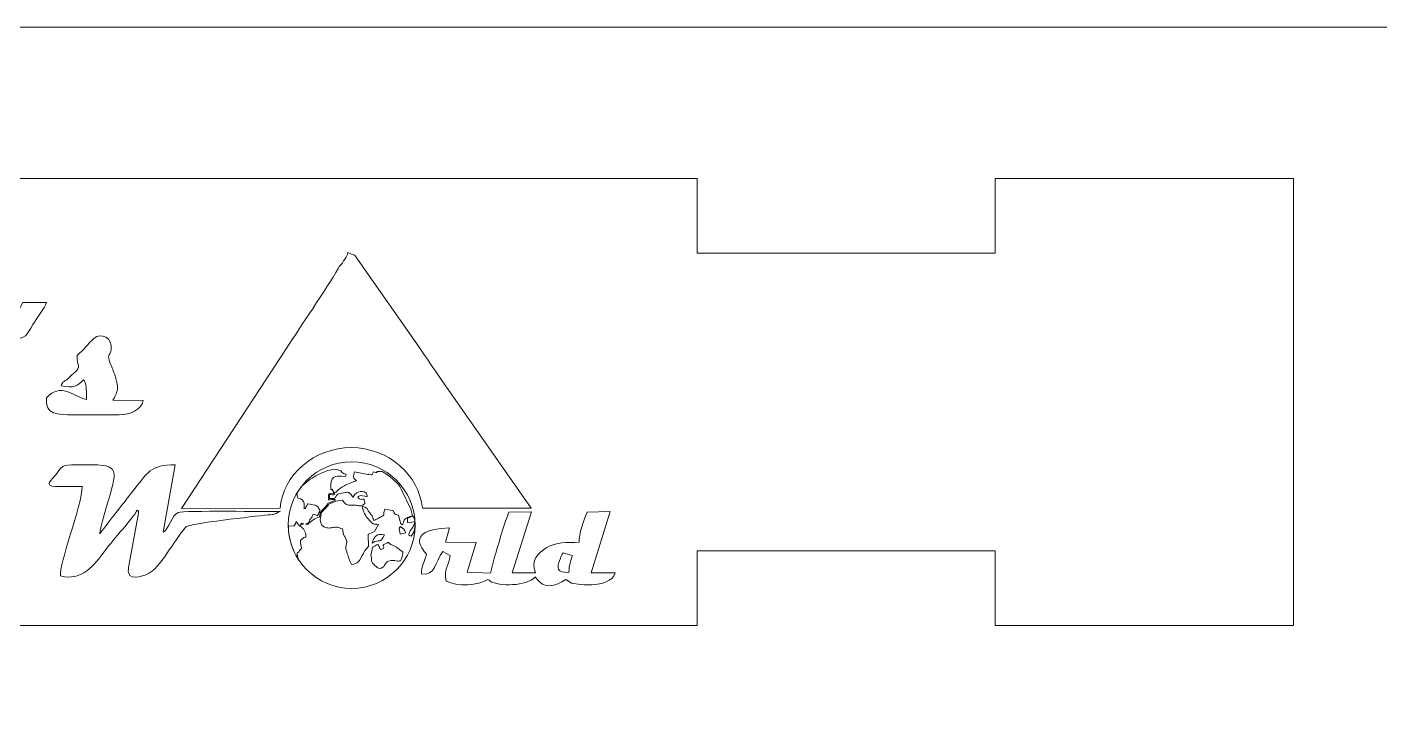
# Model space of a CAD drawing. Header units: centimetres. Extents: x -36.5 to 33.1, y -48.3 to 44.1.
# Drawn here: x -23.72 to -18.27, y 41.24 to 44.06 of the extents above; entities that cross this region are included whole.
import ezdxf

# ---------------------------------------------------------------- set-up
doc = ezdxf.new("R2010")
doc.units = ezdxf.units.CM
doc.header["$MEASUREMENT"] = 0
doc.layers.add('Camada 1', color=7, linetype='Continuous')

msp = doc.modelspace()

# ---------------------------------------------------------------- linework, layer by layer
at = {"layer": 'Camada 1', "color": 2, "lineweight": 20}
msp.add_open_spline([(-1.6923, 44.0612), (-1.6923, 44.0612), (-1.6923, 21.2612), (-1.6923, 21.2612), (-1.6923, 21.2612), (-1.6923, 21.2612), (-36.4923, 21.2612), (-36.4923, 21.2612), (-36.4923, 21.2612), (-36.4923, 21.2612), (-36.4923, 44.0612), (-36.4923, 44.0612), (-36.4923, 44.0612), (-36.4923, 44.0612), (-1.6923, 44.0612), (-1.6923, 44.0612)], degree=3, knots=[0, 0, 0, 0, 0.2, 0.2, 0.2, 0.2, 0.4, 0.4, 0.4, 0.4, 0.6, 0.6, 0.6, 0.6, 1, 1, 1, 1], dxfattribs=at)
at = {"layer": 'Camada 1', "lineweight": 9}
msp.add_open_spline([(-19.82302, 41.65121), (-19.42303, 41.65119), (-19.02305, 41.65118), (-18.62306, 41.65117), (-18.62306, 41.65117), (-18.62306, 42.25117), (-18.62305, 42.85116), (-18.62305, 43.45116), (-18.62305, 43.45116), (-19.02304, 43.45116), (-19.42302, 43.45116), (-19.823, 43.45116), (-19.823, 43.45116), (-19.823, 43.35115), (-19.823, 43.25115), (-19.823, 43.15115), (-19.823, 43.15115), (-20.22299, 43.15115), (-20.62296, 43.15115), (-21.02294, 43.15115), (-21.02294, 43.15115), (-21.02294, 43.25115), (-21.02294, 43.35115), (-21.02294, 43.45116), (-21.02294, 43.45116), (-23.02285, 43.45116), (-25.02276, 43.45117), (-27.02267, 43.45117), (-27.02267, 43.45117), (-27.02267, 43.35116), (-27.02267, 43.25115), (-27.02267, 43.15115), (-27.02267, 43.15115), (-27.42265, 43.15115), (-27.82263, 43.15115), (-28.22261, 43.15115), (-28.22261, 43.15115), (-28.22261, 43.25115), (-28.22261, 43.35116), (-28.22261, 43.45117), (-28.22261, 43.45117), (-28.5226, 43.45117), (-28.82259, 43.45117), (-29.12257, 43.45117), (-29.12257, 43.45117), (-29.12257, 42.85117), (-29.12257, 42.25118), (-29.12257, 41.65118), (-29.12257, 41.65118), (-28.82259, 41.65118), (-28.5226, 41.65118), (-28.22261, 41.65118), (-28.22261, 41.65118), (-28.22261, 41.75119), (-28.22261, 41.8512), (-28.22261, 41.95121), (-28.22261, 41.95121), (-27.82263, 41.95121), (-27.42265, 41.95121), (-27.02267, 41.95121), (-27.02267, 41.95121), (-27.02267, 41.8512), (-27.02267, 41.75119), (-27.02267, 41.65118), (-27.02267, 41.65118), (-25.02276, 41.65119), (-23.02285, 41.65119), (-21.02294, 41.65121), (-21.02294, 41.65121), (-21.02294, 41.75121), (-21.02294, 41.85122), (-21.02294, 41.95123), (-21.02294, 41.95123), (-20.62296, 41.95123), (-20.22299, 41.95123), (-19.823, 41.95123), (-19.823, 41.95123), (-19.823, 41.85122), (-19.82302, 41.75121), (-19.82302, 41.65121)], degree=3, knots=[0, 0, 0, 0, 0.047619, 0.047619, 0.047619, 0.047619, 0.0952381, 0.0952381, 0.0952381, 0.0952381, 0.1428571, 0.1428571, 0.1428571, 0.1428571, 0.1904762, 0.1904762, 0.1904762, 0.1904762, 0.2380952, 0.2380952, 0.2380952, 0.2380952, 0.2857143, 0.2857143, 0.2857143, 0.2857143, 0.3333333, 0.3333333, 0.3333333, 0.3333333, 0.3809524, 0.3809524, 0.3809524, 0.3809524, 0.4285714, 0.4285714, 0.4285714, 0.4285714, 0.4761905, 0.4761905, 0.4761905, 0.4761905, 0.5238095, 0.5238095, 0.5238095, 0.5238095, 0.5714286, 0.5714286, 0.5714286, 0.5714286, 0.6190476, 0.6190476, 0.6190476, 0.6190476, 0.6666667, 0.6666667, 0.6666667, 0.6666667, 0.7142857, 0.7142857, 0.7142857, 0.7142857, 0.7619048, 0.7619048, 0.7619048, 0.7619048, 0.8095238, 0.8095238, 0.8095238, 0.8095238, 0.8571429, 0.8571429, 0.8571429, 0.8571429, 0.9047619, 0.9047619, 0.9047619, 0.9047619, 1, 1, 1, 1], dxfattribs=at)
at = {"layer": 'Camada 1', "color": 140, "lineweight": 9}
for points, knots in [([(-23.09929, 42.12263), (-23.09929, 42.12263), (-22.70248, 42.12323), (-22.70248, 42.12323), (-22.70248, 42.12323), (-22.69199, 42.25783), (-22.56444, 42.36762), (-22.41606, 42.36753), (-22.41606, 42.36753), (-22.26689, 42.36745), (-22.14143, 42.25802), (-22.12956, 42.12317), (-22.12956, 42.12317), (-22.12956, 42.12317), (-21.69198, 42.12415), (-21.69198, 42.12415), (-21.69198, 42.12415), (-21.69198, 42.12415), (-22.05366, 42.64167), (-22.05366, 42.64167), (-22.05366, 42.64167), (-22.08341, 42.68323), (-22.11307, 42.72955), (-22.14254, 42.77198), (-22.14254, 42.77198), (-22.14254, 42.77198), (-22.39084, 43.12628), (-22.39084, 43.12628), (-22.39084, 43.12628), (-22.40742, 43.15176), (-22.4025, 43.13964), (-22.42909, 43.15297), (-22.42909, 43.15297), (-22.4377, 43.12393), (-22.45373, 43.11325), (-22.46796, 43.08914), (-22.46796, 43.08914), (-22.51933, 43.00209), (-22.61816, 42.85805), (-22.67809, 42.76555), (-22.67809, 42.76555), (-22.67809, 42.76555), (-23.09929, 42.12263), (-23.09929, 42.12263)], [0, 0, 0, 0, 0.0833333, 0.0833333, 0.0833333, 0.0833333, 0.1666667, 0.1666667, 0.1666667, 0.1666667, 0.25, 0.25, 0.25, 0.25, 0.3333333, 0.3333333, 0.3333333, 0.3333333, 0.4166667, 0.4166667, 0.4166667, 0.4166667, 0.5, 0.5, 0.5, 0.5, 0.5833333, 0.5833333, 0.5833333, 0.5833333, 0.6666667, 0.6666667, 0.6666667, 0.6666667, 0.75, 0.75, 0.75, 0.75, 0.8333333, 0.8333333, 0.8333333, 0.8333333, 1, 1, 1, 1]), ([(-23.78389, 42.81107), (-23.72273, 42.79947), (-23.7236, 42.82236), (-23.69785, 42.86276), (-23.69785, 42.86276), (-23.68328, 42.88562), (-23.6506, 42.92954), (-23.64254, 42.95189), (-23.64254, 42.95189), (-23.64254, 42.95189), (-23.73863, 42.95133), (-23.73863, 42.95133), (-23.73863, 42.95133), (-23.75341, 42.92988), (-23.78934, 42.8369), (-23.78389, 42.81107)], [0, 0, 0, 0, 0.2, 0.2, 0.2, 0.2, 0.4, 0.4, 0.4, 0.4, 0.6, 0.6, 0.6, 0.6, 1, 1, 1, 1]), ([(-23.51994, 42.73887), (-23.52205, 42.69063), (-23.4963, 42.6993), (-23.53378, 42.66648), (-23.53378, 42.66648), (-23.54384, 42.65766), (-23.54894, 42.65203), (-23.55884, 42.64356), (-23.55884, 42.64356), (-23.57416, 42.63048), (-23.57834, 42.63437), (-23.58416, 42.61601), (-23.58416, 42.61601), (-23.53157, 42.60758), (-23.5189, 42.61273), (-23.49367, 42.64074), (-23.49367, 42.64074), (-23.48948, 42.63497), (-23.49212, 42.64291), (-23.48719, 42.62821), (-23.48719, 42.62821), (-23.48051, 42.60825), (-23.48221, 42.58153), (-23.4824, 42.56071), (-23.4824, 42.56071), (-23.54047, 42.57821), (-23.58386, 42.62886), (-23.64276, 42.56847), (-23.64276, 42.56847), (-23.6511, 42.49773), (-23.5954, 42.50011), (-23.53636, 42.50011), (-23.53636, 42.50011), (-23.53636, 42.50011), (-23.34964, 42.50011), (-23.34964, 42.50011), (-23.34964, 42.50011), (-23.3058, 42.50011), (-23.26164, 42.51845), (-23.25344, 42.55781), (-23.25344, 42.55781), (-23.25344, 42.55781), (-23.37512, 42.55805), (-23.37512, 42.55805), (-23.37512, 42.55805), (-23.36497, 42.58513), (-23.34511, 42.58953), (-23.36666, 42.65724), (-23.36666, 42.65724), (-23.3725, 42.67555), (-23.38028, 42.69116), (-23.38624, 42.70731), (-23.38624, 42.70731), (-23.40028, 42.74545), (-23.38855, 42.72992), (-23.38302, 42.7614), (-23.38302, 42.7614), (-23.37457, 42.80951), (-23.4241, 42.83256), (-23.45117, 42.80817), (-23.45117, 42.80817), (-23.47854, 42.78351), (-23.48998, 42.76226), (-23.51994, 42.73887)], [0, 0, 0, 0, 0.0588235, 0.0588235, 0.0588235, 0.0588235, 0.1176471, 0.1176471, 0.1176471, 0.1176471, 0.1764706, 0.1764706, 0.1764706, 0.1764706, 0.2352941, 0.2352941, 0.2352941, 0.2352941, 0.2941176, 0.2941176, 0.2941176, 0.2941176, 0.3529412, 0.3529412, 0.3529412, 0.3529412, 0.4117647, 0.4117647, 0.4117647, 0.4117647, 0.4705882, 0.4705882, 0.4705882, 0.4705882, 0.5294118, 0.5294118, 0.5294118, 0.5294118, 0.5882353, 0.5882353, 0.5882353, 0.5882353, 0.6470588, 0.6470588, 0.6470588, 0.6470588, 0.7058824, 0.7058824, 0.7058824, 0.7058824, 0.7647059, 0.7647059, 0.7647059, 0.7647059, 0.8235294, 0.8235294, 0.8235294, 0.8235294, 0.8823529, 0.8823529, 0.8823529, 0.8823529, 1, 1, 1, 1]), ([(-23.49923, 42.21038), (-23.49871, 42.13686), (-23.59441, 41.89806), (-23.58588, 41.85095), (-23.58588, 41.85095), (-23.50184, 41.82731), (-23.44993, 41.894), (-23.40706, 41.9531), (-23.40706, 41.9531), (-23.37364, 41.99918), (-23.29763, 42.07848), (-23.27734, 42.11607), (-23.27734, 42.11607), (-23.26745, 42.10317), (-23.2743, 42.12127), (-23.27219, 42.10389), (-23.27219, 42.10389), (-23.27219, 42.10389), (-23.3057, 41.92033), (-23.3057, 41.92033), (-23.3057, 41.92033), (-23.30851, 41.9046), (-23.31545, 41.8794), (-23.31277, 41.8644), (-23.31277, 41.8644), (-23.30588, 41.82589), (-23.2393, 41.8557), (-23.22376, 41.86547), (-23.22376, 41.86547), (-23.18152, 41.89197), (-23.11277, 42.01791), (-23.08054, 42.04812), (-23.08054, 42.04812), (-23.06442, 42.06324), (-22.8098, 42.08987), (-22.75085, 42.09633), (-22.75085, 42.09633), (-22.71839, 42.0999), (-22.73472, 42.09489), (-22.70104, 42.11099), (-22.70104, 42.11099), (-22.74668, 42.1088), (-23.09281, 42.11483), (-23.11242, 42.10623), (-23.11242, 42.10623), (-23.1391, 42.09455), (-23.14807, 42.04187), (-23.17246, 42.02724), (-23.17246, 42.02724), (-23.17246, 42.02724), (-23.12502, 42.29772), (-23.12502, 42.29772), (-23.12502, 42.29772), (-23.22482, 42.29892), (-23.23385, 42.26971), (-23.3016, 42.18357), (-23.3016, 42.18357), (-23.34414, 42.12949), (-23.38332, 42.08039), (-23.42761, 42.02082), (-23.42761, 42.02082), (-23.42873, 42.04471), (-23.3952, 42.14741), (-23.3866, 42.17799), (-23.3866, 42.17799), (-23.35198, 42.30113), (-23.36069, 42.30053), (-23.54201, 42.2982), (-23.54201, 42.2982), (-23.58622, 42.29762), (-23.58517, 42.28303), (-23.60538, 42.25797), (-23.60538, 42.25797), (-23.62072, 42.23895), (-23.65711, 42.21279), (-23.60648, 42.21065), (-23.60648, 42.21065), (-23.57155, 42.20917), (-23.53518, 42.21267), (-23.49923, 42.21038)], [0, 0, 0, 0, 0.047619, 0.047619, 0.047619, 0.047619, 0.0952381, 0.0952381, 0.0952381, 0.0952381, 0.1428571, 0.1428571, 0.1428571, 0.1428571, 0.1904762, 0.1904762, 0.1904762, 0.1904762, 0.2380952, 0.2380952, 0.2380952, 0.2380952, 0.2857143, 0.2857143, 0.2857143, 0.2857143, 0.3333333, 0.3333333, 0.3333333, 0.3333333, 0.3809524, 0.3809524, 0.3809524, 0.3809524, 0.4285714, 0.4285714, 0.4285714, 0.4285714, 0.4761905, 0.4761905, 0.4761905, 0.4761905, 0.5238095, 0.5238095, 0.5238095, 0.5238095, 0.5714286, 0.5714286, 0.5714286, 0.5714286, 0.6190476, 0.6190476, 0.6190476, 0.6190476, 0.6666667, 0.6666667, 0.6666667, 0.6666667, 0.7142857, 0.7142857, 0.7142857, 0.7142857, 0.7619048, 0.7619048, 0.7619048, 0.7619048, 0.8095238, 0.8095238, 0.8095238, 0.8095238, 0.8571429, 0.8571429, 0.8571429, 0.8571429, 0.9047619, 0.9047619, 0.9047619, 0.9047619, 1, 1, 1, 1]), ([(-22.41415, 42.31061), (-22.27328, 42.31061), (-22.15909, 42.1964), (-22.15909, 42.05553), (-22.15909, 42.05553), (-22.15909, 41.91467), (-22.27328, 41.80047), (-22.41415, 41.80047), (-22.41415, 41.80047), (-22.55502, 41.80047), (-22.66922, 41.91467), (-22.66922, 42.05553), (-22.66922, 42.05553), (-22.66922, 42.1964), (-22.55502, 42.31061), (-22.41415, 42.31061)], [0, 0, 0, 0, 0.2, 0.2, 0.2, 0.2, 0.4, 0.4, 0.4, 0.4, 0.6, 0.6, 0.6, 0.6, 1, 1, 1, 1]), ([(-22.63314, 42.18637), (-22.62899, 42.19329), (-22.62451, 42.20001), (-22.61975, 42.20651), (-22.61975, 42.20651), (-22.60261, 42.22597), (-22.57571, 42.24432), (-22.559, 42.25377), (-22.559, 42.25377), (-22.53347, 42.2682), (-22.48718, 42.28825), (-22.45823, 42.27457), (-22.45823, 42.27457), (-22.44796, 42.26237), (-22.45001, 42.26395), (-22.43635, 42.26015), (-22.43635, 42.26015), (-22.43742, 42.2571), (-22.43848, 42.25405), (-22.43954, 42.251), (-22.43954, 42.251), (-22.48633, 42.25691), (-22.50019, 42.2523), (-22.49818, 42.20022), (-22.49818, 42.20022), (-22.49814, 42.1994), (-22.49772, 42.19872), (-22.49702, 42.19832), (-22.49702, 42.19832), (-22.49632, 42.19793), (-22.49554, 42.19794), (-22.49484, 42.19836), (-22.49484, 42.19836), (-22.49401, 42.19886), (-22.49269, 42.19981), (-22.49146, 42.20064), (-22.49146, 42.20064), (-22.49156, 42.19899), (-22.49173, 42.19715), (-22.49173, 42.19598), (-22.49173, 42.19598), (-22.49173, 42.19532), (-22.49149, 42.19476), (-22.49102, 42.19431), (-22.49102, 42.19431), (-22.48966, 42.19302), (-22.48829, 42.19171), (-22.48692, 42.1904), (-22.48692, 42.1904), (-22.48703, 42.18788), (-22.48714, 42.18537), (-22.48724, 42.18285), (-22.48724, 42.18285), (-22.51108, 42.18498), (-22.50803, 42.18493), (-22.50792, 42.15996), (-22.50792, 42.15996), (-22.50792, 42.15933), (-22.50769, 42.15879), (-22.50725, 42.15835), (-22.50725, 42.15835), (-22.5068, 42.15791), (-22.50626, 42.15769), (-22.50565, 42.1577), (-22.50565, 42.1577), (-22.50358, 42.15776), (-22.48404, 42.15867), (-22.48094, 42.15816), (-22.48094, 42.15816), (-22.48094, 42.15747), (-22.48108, 42.15625), (-22.48117, 42.15521), (-22.48117, 42.15521), (-22.48774, 42.15252), (-22.4943, 42.14983), (-22.50086, 42.14714), (-22.50086, 42.14714), (-22.5037, 42.14577), (-22.50644, 42.14444), (-22.50922, 42.1433), (-22.50922, 42.1433), (-22.51051, 42.14276), (-22.51304, 42.14226), (-22.51253, 42.13993), (-22.51253, 42.13993), (-22.51241, 42.13943), (-22.5122, 42.13905), (-22.51193, 42.13878), (-22.51193, 42.13878), (-22.5128, 42.13729), (-22.51464, 42.13509), (-22.5152, 42.13442), (-22.5152, 42.13442), (-22.51945, 42.12944), (-22.52317, 42.12554), (-22.52773, 42.12089), (-22.52773, 42.12089), (-22.54385, 42.10443), (-22.54014, 42.10741), (-22.54333, 42.08709), (-22.54333, 42.08709), (-22.56188, 42.08539), (-22.5777, 42.07037), (-22.59115, 42.05814), (-22.59115, 42.05814), (-22.59331, 42.05911), (-22.59655, 42.05961), (-22.5995, 42.05988), (-22.5995, 42.05988), (-22.59652, 42.06079), (-22.5873, 42.06469), (-22.58645, 42.0672), (-22.58645, 42.0672), (-22.58512, 42.07109), (-22.58142, 42.07825), (-22.58038, 42.08245), (-22.58038, 42.08245), (-22.57886, 42.08318), (-22.57642, 42.08424), (-22.57579, 42.08478), (-22.57579, 42.08478), (-22.57474, 42.08574), (-22.57422, 42.08779), (-22.57374, 42.08913), (-22.57374, 42.08913), (-22.57244, 42.09276), (-22.57093, 42.09632), (-22.56934, 42.09984), (-22.56934, 42.09984), (-22.56397, 42.0978), (-22.5586, 42.09575), (-22.55323, 42.09371), (-22.55323, 42.09371), (-22.55214, 42.0933), (-22.55093, 42.0938), (-22.55045, 42.09489), (-22.55045, 42.09489), (-22.54765, 42.10117), (-22.54486, 42.10745), (-22.54205, 42.11373), (-22.54205, 42.11373), (-22.5417, 42.11454), (-22.54181, 42.11541), (-22.54235, 42.1161), (-22.54235, 42.1161), (-22.54426, 42.11853), (-22.54622, 42.12117), (-22.54771, 42.12392), (-22.54771, 42.12392), (-22.54837, 42.12513), (-22.5489, 42.12653), (-22.54961, 42.12769), (-22.54961, 42.12769), (-22.55149, 42.13076), (-22.55833, 42.13434), (-22.56133, 42.13609), (-22.56133, 42.13609), (-22.56158, 42.13625), (-22.56182, 42.13633), (-22.56211, 42.13637), (-22.56211, 42.13637), (-22.57151, 42.13777), (-22.58089, 42.13917), (-22.59029, 42.14058), (-22.59029, 42.14058), (-22.59124, 42.14071), (-22.59212, 42.14025), (-22.59257, 42.13938), (-22.59257, 42.13938), (-22.5955, 42.13359), (-22.59844, 42.1278), (-22.60136, 42.12201), (-22.60136, 42.12201), (-22.60297, 42.12204), (-22.60457, 42.12206), (-22.60616, 42.12209), (-22.60616, 42.12209), (-22.60604, 42.12398), (-22.60549, 42.12735), (-22.60536, 42.12837), (-22.60536, 42.12837), (-22.60482, 42.13286), (-22.60454, 42.13745), (-22.60518, 42.14195), (-22.60518, 42.14195), (-22.60709, 42.15563), (-22.61653, 42.16142), (-22.6291, 42.16239), (-22.6291, 42.16239), (-22.63438, 42.17054), (-22.63338, 42.17504), (-22.63388, 42.18447), (-22.63388, 42.18447), (-22.63366, 42.1851), (-22.6334, 42.18573), (-22.63314, 42.18637)], [0, 0, 0, 0, 0.02, 0.02, 0.02, 0.02, 0.04, 0.04, 0.04, 0.04, 0.06, 0.06, 0.06, 0.06, 0.08, 0.08, 0.08, 0.08, 0.1, 0.1, 0.1, 0.1, 0.12, 0.12, 0.12, 0.12, 0.14, 0.14, 0.14, 0.14, 0.16, 0.16, 0.16, 0.16, 0.18, 0.18, 0.18, 0.18, 0.2, 0.2, 0.2, 0.2, 0.22, 0.22, 0.22, 0.22, 0.24, 0.24, 0.24, 0.24, 0.26, 0.26, 0.26, 0.26, 0.28, 0.28, 0.28, 0.28, 0.3, 0.3, 0.3, 0.3, 0.32, 0.32, 0.32, 0.32, 0.34, 0.34, 0.34, 0.34, 0.36, 0.36, 0.36, 0.36, 0.38, 0.38, 0.38, 0.38, 0.4, 0.4, 0.4, 0.4, 0.42, 0.42, 0.42, 0.42, 0.44, 0.44, 0.44, 0.44, 0.46, 0.46, 0.46, 0.46, 0.48, 0.48, 0.48, 0.48, 0.5, 0.5, 0.5, 0.5, 0.52, 0.52, 0.52, 0.52, 0.54, 0.54, 0.54, 0.54, 0.56, 0.56, 0.56, 0.56, 0.58, 0.58, 0.58, 0.58, 0.6, 0.6, 0.6, 0.6, 0.62, 0.62, 0.62, 0.62, 0.64, 0.64, 0.64, 0.64, 0.66, 0.66, 0.66, 0.66, 0.68, 0.68, 0.68, 0.68, 0.7, 0.7, 0.7, 0.7, 0.72, 0.72, 0.72, 0.72, 0.74, 0.74, 0.74, 0.74, 0.76, 0.76, 0.76, 0.76, 0.78, 0.78, 0.78, 0.78, 0.8, 0.8, 0.8, 0.8, 0.82, 0.82, 0.82, 0.82, 0.84, 0.84, 0.84, 0.84, 0.86, 0.86, 0.86, 0.86, 0.88, 0.88, 0.88, 0.88, 0.9, 0.9, 0.9, 0.9, 0.92, 0.92, 0.92, 0.92, 0.94, 0.94, 0.94, 0.94, 0.96, 0.96, 0.96, 0.96, 1, 1, 1, 1]), ([(-22.50306, 42.17847), (-22.50328, 42.17797), (-22.50347, 42.17744), (-22.50365, 42.17695), (-22.50365, 42.17695), (-22.50419, 42.17329), (-22.50372, 42.16692), (-22.50355, 42.1623), (-22.50355, 42.1623), (-22.49836, 42.16244), (-22.49316, 42.16266), (-22.48796, 42.16281), (-22.48796, 42.16281), (-22.48679, 42.16298), (-22.48541, 42.16313), (-22.48422, 42.16292), (-22.48422, 42.16292), (-22.48262, 42.16397), (-22.47803, 42.17024), (-22.47696, 42.17163), (-22.47696, 42.17163), (-22.4747, 42.17455), (-22.46988, 42.18125), (-22.4658, 42.18134), (-22.4658, 42.18134), (-22.45746, 42.18289), (-22.44925, 42.18494), (-22.44095, 42.18653), (-22.44095, 42.18653), (-22.43615, 42.18745), (-22.43064, 42.18831), (-22.42594, 42.18651), (-22.42594, 42.18651), (-22.4191, 42.18387), (-22.41343, 42.17418), (-22.4094, 42.16674), (-22.4094, 42.16674), (-22.40023, 42.18595), (-22.3758, 42.19957), (-22.35683, 42.18583), (-22.35683, 42.18583), (-22.35646, 42.18555), (-22.3562, 42.18522), (-22.35604, 42.18479), (-22.35604, 42.18479), (-22.35604, 42.18479), (-22.35176, 42.17331), (-22.35176, 42.17331), (-22.35176, 42.17331), (-22.35145, 42.17249), (-22.35162, 42.17161), (-22.35221, 42.17096), (-22.35221, 42.17096), (-22.35281, 42.17031), (-22.35365, 42.17007), (-22.35448, 42.17034), (-22.35448, 42.17034), (-22.36217, 42.17275), (-22.37819, 42.17707), (-22.3857, 42.17189), (-22.3857, 42.17189), (-22.3888, 42.16975), (-22.38887, 42.1677), (-22.38926, 42.16589), (-22.38926, 42.16589), (-22.38544, 42.16243), (-22.38054, 42.15905), (-22.37537, 42.15895), (-22.37537, 42.15895), (-22.37261, 42.1589), (-22.36877, 42.16045), (-22.36643, 42.15953), (-22.36643, 42.15953), (-22.36193, 42.15774), (-22.36183, 42.14708), (-22.36157, 42.14309), (-22.36157, 42.14309), (-22.36152, 42.14237), (-22.36178, 42.14172), (-22.36231, 42.14124), (-22.36231, 42.14124), (-22.367, 42.13698), (-22.37202, 42.13416), (-22.37832, 42.13356), (-22.37832, 42.13356), (-22.38323, 42.13308), (-22.38827, 42.13398), (-22.39312, 42.13469), (-22.39312, 42.13469), (-22.39925, 42.13557), (-22.405, 42.13611), (-22.4112, 42.13571), (-22.4112, 42.13571), (-22.43579, 42.13409), (-22.43753, 42.13743), (-22.45121, 42.15607), (-22.45121, 42.15607), (-22.45121, 42.15607), (-22.47846, 42.15143), (-22.47846, 42.15143), (-22.47846, 42.15143), (-22.47846, 42.15143), (-22.49912, 42.14298), (-22.49912, 42.14298), (-22.49912, 42.14298), (-22.50152, 42.1418), (-22.50438, 42.14035), (-22.50708, 42.13925), (-22.50708, 42.13925), (-22.50743, 42.13664), (-22.51043, 42.13315), (-22.51188, 42.13145), (-22.51188, 42.13145), (-22.51619, 42.12638), (-22.51999, 42.1224), (-22.52461, 42.11767), (-22.52461, 42.11767), (-22.5403, 42.10166), (-22.53569, 42.10603), (-22.53929, 42.08444), (-22.53929, 42.08444), (-22.53929, 42.08444), (-22.54097, 42.07689), (-22.54097, 42.07689), (-22.54097, 42.07689), (-22.53949, 42.0596), (-22.53174, 42.04759), (-22.51448, 42.04448), (-22.51448, 42.04448), (-22.50844, 42.04339), (-22.5021, 42.04355), (-22.49602, 42.04427), (-22.49602, 42.04427), (-22.49207, 42.04473), (-22.48807, 42.04572), (-22.48423, 42.04613), (-22.48423, 42.04613), (-22.48021, 42.04653), (-22.47133, 42.04789), (-22.46749, 42.04627), (-22.46749, 42.04627), (-22.46604, 42.04566), (-22.46465, 42.04475), (-22.46316, 42.04409), (-22.46316, 42.04409), (-22.45974, 42.04256), (-22.45585, 42.04153), (-22.45223, 42.04065), (-22.45223, 42.04065), (-22.45134, 42.04044), (-22.4507, 42.03973), (-22.45056, 42.03881), (-22.45056, 42.03881), (-22.44978, 42.03386), (-22.44901, 42.02873), (-22.4487, 42.02372), (-22.4487, 42.02372), (-22.44863, 42.02251), (-22.44871, 42.0209), (-22.4486, 42.01975), (-22.4486, 42.01975), (-22.44817, 42.01897), (-22.4473, 42.01784), (-22.4468, 42.01707), (-22.4468, 42.01707), (-22.44469, 42.01374), (-22.44278, 42.01017), (-22.44096, 42.00667), (-22.44096, 42.00667), (-22.43687, 41.99885), (-22.43137, 41.98851), (-22.43455, 41.97944), (-22.43455, 41.97944), (-22.436, 41.97531), (-22.43726, 41.97321), (-22.43748, 41.96856), (-22.43748, 41.96856), (-22.43785, 41.96017), (-22.43458, 41.94938), (-22.43194, 41.94158), (-22.43194, 41.94158), (-22.42933, 41.9339), (-22.42734, 41.92627), (-22.42489, 41.91863), (-22.42489, 41.91863), (-22.4225, 41.91119), (-22.41832, 41.90339), (-22.41464, 41.89638), (-22.41464, 41.89638), (-22.38706, 41.90211), (-22.38523, 41.90751), (-22.37224, 41.9324), (-22.37224, 41.9324), (-22.37216, 41.93255), (-22.37208, 41.93267), (-22.37198, 41.9328), (-22.37198, 41.9328), (-22.37044, 41.93468), (-22.36656, 41.93916), (-22.36609, 41.94173), (-22.36609, 41.94173), (-22.36532, 41.946), (-22.36295, 41.94941), (-22.36055, 41.95291), (-22.36055, 41.95291), (-22.35642, 41.95898), (-22.35107, 41.96371), (-22.34598, 41.96885), (-22.34598, 41.96885), (-22.34598, 41.96885), (-22.34786, 42.01651), (-22.34786, 42.01651), (-22.34786, 42.01651), (-22.3479, 42.01746), (-22.3474, 42.0183), (-22.34653, 42.01868), (-22.34653, 42.01868), (-22.34653, 42.01868), (-22.32178, 42.0297), (-22.32178, 42.0297), (-22.32178, 42.0297), (-22.32178, 42.0297), (-22.30614, 42.05796), (-22.30614, 42.05796), (-22.30614, 42.05796), (-22.3095, 42.05887), (-22.31303, 42.05954), (-22.31645, 42.05951), (-22.31645, 42.05951), (-22.31873, 42.05948), (-22.32112, 42.05894), (-22.32331, 42.05905), (-22.32331, 42.05905), (-22.32664, 42.05922), (-22.32929, 42.06113), (-22.33175, 42.06324), (-22.33175, 42.06324), (-22.33708, 42.06781), (-22.34231, 42.07387), (-22.347, 42.07911), (-22.347, 42.07911), (-22.36014, 42.09383), (-22.36572, 42.1094), (-22.37225, 42.12776), (-22.37225, 42.12776), (-22.37255, 42.1286), (-22.37237, 42.12949), (-22.37176, 42.13013), (-22.37176, 42.13013), (-22.37114, 42.13077), (-22.37029, 42.13098), (-22.36946, 42.13069), (-22.36946, 42.13069), (-22.36518, 42.12919), (-22.3554, 42.12639), (-22.35241, 42.12275), (-22.35241, 42.12275), (-22.35107, 42.12109), (-22.35006, 42.11862), (-22.34904, 42.1167), (-22.34904, 42.1167), (-22.34681, 42.11247), (-22.34406, 42.10854), (-22.34116, 42.10478), (-22.34116, 42.10478), (-22.33828, 42.10104), (-22.33193, 42.09361), (-22.33021, 42.08917), (-22.33021, 42.08917), (-22.32956, 42.08749), (-22.32912, 42.08562), (-22.32856, 42.08389), (-22.32856, 42.08389), (-22.32748, 42.08055), (-22.32618, 42.07727), (-22.32481, 42.07403), (-22.32481, 42.07403), (-22.31992, 42.07637), (-22.31503, 42.07886), (-22.31022, 42.08133), (-22.31022, 42.08133), (-22.30487, 42.08409), (-22.29902, 42.08699), (-22.29391, 42.09017), (-22.29391, 42.09017), (-22.29252, 42.09104), (-22.28564, 42.09503), (-22.28506, 42.09663), (-22.28506, 42.09663), (-22.28472, 42.09756), (-22.28476, 42.10089), (-22.28466, 42.10203), (-22.28466, 42.10203), (-22.28424, 42.10724), (-22.28286, 42.1125), (-22.28126, 42.11744), (-22.28126, 42.11744), (-22.28092, 42.1185), (-22.27992, 42.11913), (-22.27885, 42.11898), (-22.27885, 42.11898), (-22.27885, 42.11898), (-22.25005, 42.11473), (-22.25005, 42.11473), (-22.25005, 42.11473), (-22.24945, 42.11463), (-22.24896, 42.11433), (-22.24859, 42.11383), (-22.24859, 42.11383), (-22.23782, 42.09883), (-22.24396, 42.10155), (-22.22668, 42.09554), (-22.22668, 42.09554), (-22.22596, 42.09529), (-22.22544, 42.09474), (-22.22525, 42.09398), (-22.22525, 42.09398), (-22.22525, 42.09398), (-22.21656, 42.06059), (-22.21656, 42.06059), (-22.21656, 42.06059), (-22.21656, 42.06059), (-22.20934, 42.05701), (-22.20934, 42.05701), (-22.20934, 42.05701), (-22.20748, 42.06059), (-22.20576, 42.06443), (-22.20475, 42.0683), (-22.20475, 42.0683), (-22.20421, 42.07039), (-22.20397, 42.07299), (-22.20318, 42.07494), (-22.20318, 42.07494), (-22.2014, 42.07937), (-22.1939, 42.08322), (-22.19005, 42.08545), (-22.19005, 42.08545), (-22.18993, 42.08552), (-22.18981, 42.08558), (-22.18967, 42.08563), (-22.18967, 42.08563), (-22.18967, 42.08563), (-22.1696, 42.09246), (-22.1696, 42.09246), (-22.1696, 42.09246), (-22.1696, 42.09246), (-22.17665, 42.11921), (-22.17665, 42.11921), (-22.17665, 42.11921), (-22.17665, 42.11921), (-22.21451, 42.20003), (-22.21451, 42.20003), (-22.21451, 42.20003), (-22.22671, 42.22856), (-22.26556, 42.25584), (-22.29126, 42.27176), (-22.29126, 42.27176), (-22.29126, 42.27176), (-22.3121, 42.27107), (-22.3121, 42.27107), (-22.3121, 42.27107), (-22.31227, 42.2708), (-22.31239, 42.27053), (-22.31238, 42.27036), (-22.31238, 42.27036), (-22.3121, 42.26945), (-22.31184, 42.26879), (-22.31256, 42.2678), (-22.31256, 42.2678), (-22.31382, 42.26612), (-22.31597, 42.26733), (-22.3175, 42.26778), (-22.3175, 42.26778), (-22.32055, 42.26865), (-22.32373, 42.26931), (-22.32688, 42.26989), (-22.32688, 42.26989), (-22.32688, 42.26989), (-22.33162, 42.25868), (-22.33162, 42.25868), (-22.33162, 42.25868), (-22.33207, 42.25764), (-22.33318, 42.2571), (-22.33424, 42.2574), (-22.33424, 42.2574), (-22.33424, 42.2574), (-22.34596, 42.26076), (-22.34596, 42.26076), (-22.34596, 42.26076), (-22.34596, 42.26076), (-22.34629, 42.26012), (-22.34629, 42.26012), (-22.34629, 42.26012), (-22.34676, 42.25923), (-22.34771, 42.25878), (-22.34868, 42.25898), (-22.34868, 42.25898), (-22.34868, 42.25898), (-22.4027, 42.27027), (-22.4027, 42.27027), (-22.4027, 42.27027), (-22.40821, 42.25595), (-22.41118, 42.24809), (-22.39741, 42.23665), (-22.39741, 42.23665), (-22.39668, 42.23604), (-22.3964, 42.23509), (-22.39669, 42.23418), (-22.39669, 42.23418), (-22.39699, 42.23327), (-22.39775, 42.23267), (-22.39868, 42.23262), (-22.39868, 42.23262), (-22.4018, 42.23245), (-22.41046, 42.22891), (-22.4135, 42.22769), (-22.4135, 42.22769), (-22.42235, 42.22415), (-22.43113, 42.22013), (-22.43963, 42.21577), (-22.43963, 42.21577), (-22.44775, 42.21159), (-22.47078, 42.1992), (-22.47397, 42.19013), (-22.47397, 42.19013), (-22.47431, 42.18918), (-22.47517, 42.18858), (-22.47616, 42.18864), (-22.47616, 42.18864), (-22.47734, 42.1887), (-22.48067, 42.18882), (-22.48258, 42.1886), (-22.48258, 42.1886), (-22.48258, 42.1886), (-22.48274, 42.18467), (-22.48274, 42.18467), (-22.48274, 42.18467), (-22.48262, 42.18295), (-22.48234, 42.18015), (-22.48351, 42.17885), (-22.48351, 42.17885), (-22.48631, 42.17574), (-22.49885, 42.17931), (-22.50306, 42.17847)], [0, 0, 0, 0, 0.0089286, 0.0089286, 0.0089286, 0.0089286, 0.0178571, 0.0178571, 0.0178571, 0.0178571, 0.0267857, 0.0267857, 0.0267857, 0.0267857, 0.0357143, 0.0357143, 0.0357143, 0.0357143, 0.0446429, 0.0446429, 0.0446429, 0.0446429, 0.0535714, 0.0535714, 0.0535714, 0.0535714, 0.0625, 0.0625, 0.0625, 0.0625, 0.0714286, 0.0714286, 0.0714286, 0.0714286, 0.0803571, 0.0803571, 0.0803571, 0.0803571, 0.0892857, 0.0892857, 0.0892857, 0.0892857, 0.0982143, 0.0982143, 0.0982143, 0.0982143, 0.1071429, 0.1071429, 0.1071429, 0.1071429, 0.1160714, 0.1160714, 0.1160714, 0.1160714, 0.125, 0.125, 0.125, 0.125, 0.1339286, 0.1339286, 0.1339286, 0.1339286, 0.1428571, 0.1428571, 0.1428571, 0.1428571, 0.1517857, 0.1517857, 0.1517857, 0.1517857, 0.1607143, 0.1607143, 0.1607143, 0.1607143, 0.1696429, 0.1696429, 0.1696429, 0.1696429, 0.1785714, 0.1785714, 0.1785714, 0.1785714, 0.1875, 0.1875, 0.1875, 0.1875, 0.1964286, 0.1964286, 0.1964286, 0.1964286, 0.2053571, 0.2053571, 0.2053571, 0.2053571, 0.2142857, 0.2142857, 0.2142857, 0.2142857, 0.2232143, 0.2232143, 0.2232143, 0.2232143, 0.2321429, 0.2321429, 0.2321429, 0.2321429, 0.2410714, 0.2410714, 0.2410714, 0.2410714, 0.25, 0.25, 0.25, 0.25, 0.2589286, 0.2589286, 0.2589286, 0.2589286, 0.2678571, 0.2678571, 0.2678571, 0.2678571, 0.2767857, 0.2767857, 0.2767857, 0.2767857, 0.2857143, 0.2857143, 0.2857143, 0.2857143, 0.2946429, 0.2946429, 0.2946429, 0.2946429, 0.3035714, 0.3035714, 0.3035714, 0.3035714, 0.3125, 0.3125, 0.3125, 0.3125, 0.3214286, 0.3214286, 0.3214286, 0.3214286, 0.3303571, 0.3303571, 0.3303571, 0.3303571, 0.3392857, 0.3392857, 0.3392857, 0.3392857, 0.3482143, 0.3482143, 0.3482143, 0.3482143, 0.3571429, 0.3571429, 0.3571429, 0.3571429, 0.3660714, 0.3660714, 0.3660714, 0.3660714, 0.375, 0.375, 0.375, 0.375, 0.3839286, 0.3839286, 0.3839286, 0.3839286, 0.3928571, 0.3928571, 0.3928571, 0.3928571, 0.4017857, 0.4017857, 0.4017857, 0.4017857, 0.4107143, 0.4107143, 0.4107143, 0.4107143, 0.4196429, 0.4196429, 0.4196429, 0.4196429, 0.4285714, 0.4285714, 0.4285714, 0.4285714, 0.4375, 0.4375, 0.4375, 0.4375, 0.4464286, 0.4464286, 0.4464286, 0.4464286, 0.4553571, 0.4553571, 0.4553571, 0.4553571, 0.4642857, 0.4642857, 0.4642857, 0.4642857, 0.4732143, 0.4732143, 0.4732143, 0.4732143, 0.4821429, 0.4821429, 0.4821429, 0.4821429, 0.4910714, 0.4910714, 0.4910714, 0.4910714, 0.5, 0.5, 0.5, 0.5, 0.5089286, 0.5089286, 0.5089286, 0.5089286, 0.5178571, 0.5178571, 0.5178571, 0.5178571, 0.5267857, 0.5267857, 0.5267857, 0.5267857, 0.5357143, 0.5357143, 0.5357143, 0.5357143, 0.5446429, 0.5446429, 0.5446429, 0.5446429, 0.5535714, 0.5535714, 0.5535714, 0.5535714, 0.5625, 0.5625, 0.5625, 0.5625, 0.5714286, 0.5714286, 0.5714286, 0.5714286, 0.5803571, 0.5803571, 0.5803571, 0.5803571, 0.5892857, 0.5892857, 0.5892857, 0.5892857, 0.5982143, 0.5982143, 0.5982143, 0.5982143, 0.6071429, 0.6071429, 0.6071429, 0.6071429, 0.6160714, 0.6160714, 0.6160714, 0.6160714, 0.625, 0.625, 0.625, 0.625, 0.6339286, 0.6339286, 0.6339286, 0.6339286, 0.6428571, 0.6428571, 0.6428571, 0.6428571, 0.6517857, 0.6517857, 0.6517857, 0.6517857, 0.6607143, 0.6607143, 0.6607143, 0.6607143, 0.6696429, 0.6696429, 0.6696429, 0.6696429, 0.6785714, 0.6785714, 0.6785714, 0.6785714, 0.6875, 0.6875, 0.6875, 0.6875, 0.6964286, 0.6964286, 0.6964286, 0.6964286, 0.7053571, 0.7053571, 0.7053571, 0.7053571, 0.7142857, 0.7142857, 0.7142857, 0.7142857, 0.7232143, 0.7232143, 0.7232143, 0.7232143, 0.7321429, 0.7321429, 0.7321429, 0.7321429, 0.7410714, 0.7410714, 0.7410714, 0.7410714, 0.75, 0.75, 0.75, 0.75, 0.7589286, 0.7589286, 0.7589286, 0.7589286, 0.7678571, 0.7678571, 0.7678571, 0.7678571, 0.7767857, 0.7767857, 0.7767857, 0.7767857, 0.7857143, 0.7857143, 0.7857143, 0.7857143, 0.7946429, 0.7946429, 0.7946429, 0.7946429, 0.8035714, 0.8035714, 0.8035714, 0.8035714, 0.8125, 0.8125, 0.8125, 0.8125, 0.8214286, 0.8214286, 0.8214286, 0.8214286, 0.8303571, 0.8303571, 0.8303571, 0.8303571, 0.8392857, 0.8392857, 0.8392857, 0.8392857, 0.8482143, 0.8482143, 0.8482143, 0.8482143, 0.8571429, 0.8571429, 0.8571429, 0.8571429, 0.8660714, 0.8660714, 0.8660714, 0.8660714, 0.875, 0.875, 0.875, 0.875, 0.8839286, 0.8839286, 0.8839286, 0.8839286, 0.8928571, 0.8928571, 0.8928571, 0.8928571, 0.9017857, 0.9017857, 0.9017857, 0.9017857, 0.9107143, 0.9107143, 0.9107143, 0.9107143, 0.9196429, 0.9196429, 0.9196429, 0.9196429, 0.9285714, 0.9285714, 0.9285714, 0.9285714, 0.9375, 0.9375, 0.9375, 0.9375, 0.9464286, 0.9464286, 0.9464286, 0.9464286, 0.9553571, 0.9553571, 0.9553571, 0.9553571, 0.9642857, 0.9642857, 0.9642857, 0.9642857, 0.9732143, 0.9732143, 0.9732143, 0.9732143, 0.9821429, 0.9821429, 0.9821429, 0.9821429, 1, 1, 1, 1]), ([(-21.69066, 42.10956), (-21.69066, 42.10956), (-21.78089, 42.10781), (-21.78089, 42.10781), (-21.78089, 42.10781), (-21.79715, 42.07196), (-21.82372, 41.97591), (-21.83945, 41.92646), (-21.83945, 41.92646), (-21.83945, 41.92646), (-21.85592, 41.8622), (-21.85592, 41.8622), (-21.85592, 41.8622), (-21.85592, 41.8622), (-21.94918, 41.86559), (-21.94918, 41.86559), (-21.94918, 41.86559), (-21.94918, 41.86559), (-21.91339, 41.98587), (-21.91339, 41.98587), (-21.91339, 41.98587), (-21.91339, 41.98587), (-22.03664, 41.98699), (-22.03664, 41.98699), (-22.03664, 41.98699), (-22.03664, 41.98699), (-22.02022, 42.04448), (-22.02022, 42.04448), (-22.02022, 42.04448), (-22.21716, 42.03721), (-22.11396, 41.94429), (-22.11318, 41.93819), (-22.11318, 41.93819), (-22.11871, 41.91079), (-22.13603, 41.88895), (-22.13278, 41.85883), (-22.13278, 41.85883), (-22.07904, 41.84819), (-22.07786, 41.90735), (-22.04717, 41.94917), (-22.04717, 41.94917), (-22.04717, 41.94917), (-22.01708, 41.93286), (-22.01708, 41.93286), (-22.01708, 41.93286), (-22.02443, 41.88501), (-22.04496, 41.88126), (-22.03327, 41.82941), (-22.03327, 41.82941), (-21.99136, 41.80794), (-21.90186, 41.81127), (-21.86658, 41.83611), (-21.86658, 41.83611), (-21.85398, 41.83183), (-21.86675, 41.83627), (-21.8572, 41.83023), (-21.8572, 41.83023), (-21.82072, 41.80715), (-21.71165, 41.80893), (-21.67453, 41.84661), (-21.67453, 41.84661), (-21.67375, 41.84568), (-21.67297, 41.84414), (-21.67258, 41.84355), (-21.67258, 41.84355), (-21.63997, 41.79485), (-21.5949, 41.80877), (-21.55183, 41.83637), (-21.55183, 41.83637), (-21.55183, 41.83637), (-21.5291, 41.82198), (-21.5291, 41.82198), (-21.5291, 41.82198), (-21.52198, 41.81888), (-21.3758, 41.79409), (-21.35364, 41.86263), (-21.35364, 41.86263), (-21.35364, 41.86263), (-21.45012, 41.86389), (-21.45012, 41.86389), (-21.45012, 41.86389), (-21.45012, 41.86389), (-21.37399, 42.11039), (-21.37399, 42.11039), (-21.37399, 42.11039), (-21.37399, 42.11039), (-21.4659, 42.10783), (-21.4659, 42.10783), (-21.4659, 42.10783), (-21.47802, 42.07895), (-21.501, 42.01943), (-21.49763, 41.98614), (-21.49763, 41.98614), (-21.55235, 41.98531), (-21.58698, 41.98965), (-21.63059, 41.96355), (-21.63059, 41.96355), (-21.6617, 41.94492), (-21.69556, 41.91338), (-21.67439, 41.86267), (-21.67439, 41.86267), (-21.67439, 41.86267), (-21.76748, 41.86302), (-21.76748, 41.86302), (-21.76748, 41.86302), (-21.76748, 41.86302), (-21.69066, 42.10956), (-21.69066, 42.10956)], [0, 0, 0, 0, 0.0357143, 0.0357143, 0.0357143, 0.0357143, 0.0714286, 0.0714286, 0.0714286, 0.0714286, 0.1071429, 0.1071429, 0.1071429, 0.1071429, 0.1428571, 0.1428571, 0.1428571, 0.1428571, 0.1785714, 0.1785714, 0.1785714, 0.1785714, 0.2142857, 0.2142857, 0.2142857, 0.2142857, 0.25, 0.25, 0.25, 0.25, 0.2857143, 0.2857143, 0.2857143, 0.2857143, 0.3214286, 0.3214286, 0.3214286, 0.3214286, 0.3571429, 0.3571429, 0.3571429, 0.3571429, 0.3928571, 0.3928571, 0.3928571, 0.3928571, 0.4285714, 0.4285714, 0.4285714, 0.4285714, 0.4642857, 0.4642857, 0.4642857, 0.4642857, 0.5, 0.5, 0.5, 0.5, 0.5357143, 0.5357143, 0.5357143, 0.5357143, 0.5714286, 0.5714286, 0.5714286, 0.5714286, 0.6071429, 0.6071429, 0.6071429, 0.6071429, 0.6428571, 0.6428571, 0.6428571, 0.6428571, 0.6785714, 0.6785714, 0.6785714, 0.6785714, 0.7142857, 0.7142857, 0.7142857, 0.7142857, 0.75, 0.75, 0.75, 0.75, 0.7857143, 0.7857143, 0.7857143, 0.7857143, 0.8214286, 0.8214286, 0.8214286, 0.8214286, 0.8571429, 0.8571429, 0.8571429, 0.8571429, 0.8928571, 0.8928571, 0.8928571, 0.8928571, 0.9285714, 0.9285714, 0.9285714, 0.9285714, 1, 1, 1, 1]), ([(-22.62643, 41.9141), (-22.65271, 41.95347), (-22.66832, 42.00055), (-22.66916, 42.05124), (-22.66916, 42.05124), (-22.66916, 42.05124), (-22.64873, 42.05198), (-22.64873, 42.05198), (-22.64873, 42.05198), (-22.64816, 42.05199), (-22.64767, 42.05221), (-22.64726, 42.05262), (-22.64726, 42.05262), (-22.64533, 42.05456), (-22.63537, 42.06354), (-22.6389, 42.06739), (-22.6389, 42.06739), (-22.63804, 42.06813), (-22.63687, 42.06903), (-22.63583, 42.06983), (-22.63583, 42.06983), (-22.63333, 42.06297), (-22.6298, 42.0575), (-22.62406, 42.05265), (-22.62406, 42.05265), (-22.62352, 42.0522), (-22.62286, 42.05204), (-22.62221, 42.05219), (-22.62221, 42.05219), (-22.6222, 42.05215), (-22.6222, 42.0521), (-22.6222, 42.05207), (-22.6222, 42.05207), (-22.62212, 42.05141), (-22.62182, 42.05087), (-22.62131, 42.05047), (-22.62131, 42.05047), (-22.61677, 42.04707), (-22.61242, 42.04431), (-22.60864, 42.03992), (-22.60864, 42.03992), (-22.60337, 42.0338), (-22.60043, 42.02597), (-22.59846, 42.01815), (-22.59846, 42.01815), (-22.59869, 42.01424), (-22.59893, 42.01033), (-22.59916, 42.00642), (-22.59916, 42.00642), (-22.60181, 42.00633), (-22.60522, 42.00627), (-22.60708, 42.00553), (-22.60708, 42.00553), (-22.61023, 42.00426), (-22.61707, 41.99606), (-22.61957, 41.99348), (-22.61957, 41.99348), (-22.62005, 41.99299), (-22.62026, 41.99237), (-22.6202, 41.99167), (-22.6202, 41.99167), (-22.6197, 41.98611), (-22.61952, 41.98007), (-22.6187, 41.97458), (-22.6187, 41.97458), (-22.61803, 41.97009), (-22.61659, 41.96535), (-22.61526, 41.96091), (-22.61526, 41.96091), (-22.62076, 41.95741), (-22.6243, 41.95477), (-22.62714, 41.94841), (-22.62714, 41.94841), (-22.62815, 41.94613), (-22.63098, 41.9448), (-22.63304, 41.94379), (-22.63304, 41.94379), (-22.63362, 41.9435), (-22.634, 41.94305), (-22.6342, 41.94243), (-22.6342, 41.94243), (-22.63538, 41.93865), (-22.6303, 41.92535), (-22.62894, 41.92142), (-22.62894, 41.92142), (-22.62856, 41.92032), (-22.6275, 41.91734), (-22.62643, 41.9141)], [0, 0, 0, 0, 0.0434783, 0.0434783, 0.0434783, 0.0434783, 0.0869565, 0.0869565, 0.0869565, 0.0869565, 0.1304348, 0.1304348, 0.1304348, 0.1304348, 0.173913, 0.173913, 0.173913, 0.173913, 0.2173913, 0.2173913, 0.2173913, 0.2173913, 0.2608696, 0.2608696, 0.2608696, 0.2608696, 0.3043478, 0.3043478, 0.3043478, 0.3043478, 0.3478261, 0.3478261, 0.3478261, 0.3478261, 0.3913043, 0.3913043, 0.3913043, 0.3913043, 0.4347826, 0.4347826, 0.4347826, 0.4347826, 0.4782609, 0.4782609, 0.4782609, 0.4782609, 0.5217391, 0.5217391, 0.5217391, 0.5217391, 0.5652174, 0.5652174, 0.5652174, 0.5652174, 0.6086957, 0.6086957, 0.6086957, 0.6086957, 0.6521739, 0.6521739, 0.6521739, 0.6521739, 0.6956522, 0.6956522, 0.6956522, 0.6956522, 0.7391304, 0.7391304, 0.7391304, 0.7391304, 0.7826087, 0.7826087, 0.7826087, 0.7826087, 0.826087, 0.826087, 0.826087, 0.826087, 0.8695652, 0.8695652, 0.8695652, 0.8695652, 0.9130435, 0.9130435, 0.9130435, 0.9130435, 1, 1, 1, 1]), ([(-22.60625, 42.06011), (-22.61074, 42.06126), (-22.61531, 42.06361), (-22.61778, 42.06323), (-22.61778, 42.06323), (-22.61887, 42.06249), (-22.61984, 42.05778), (-22.62029, 42.05523), (-22.62029, 42.05523), (-22.6186, 42.05682), (-22.61665, 42.05805), (-22.61443, 42.05879), (-22.61443, 42.05879), (-22.61183, 42.05965), (-22.60898, 42.06001), (-22.60625, 42.06011)], [0, 0, 0, 0, 0.2, 0.2, 0.2, 0.2, 0.4, 0.4, 0.4, 0.4, 0.6, 0.6, 0.6, 0.6, 1, 1, 1, 1]), ([(-22.2171, 42.04965), (-22.2171, 42.04965), (-22.22256, 42.04315), (-22.22256, 42.04315), (-22.22256, 42.04315), (-22.22256, 42.04315), (-22.21924, 42.01856), (-22.21924, 42.01856), (-22.21924, 42.01856), (-22.21924, 42.01856), (-22.19663, 42.0237), (-22.19663, 42.0237), (-22.19663, 42.0237), (-22.20144, 42.03809), (-22.20486, 42.04013), (-22.2171, 42.04965)], [0, 0, 0, 0, 0.2, 0.2, 0.2, 0.2, 0.4, 0.4, 0.4, 0.4, 0.6, 0.6, 0.6, 0.6, 1, 1, 1, 1]), ([(-22.15985, 42.07529), (-22.15949, 42.07064), (-22.15926, 42.06596), (-22.15916, 42.06125), (-22.15916, 42.06125), (-22.16294, 42.03701), (-22.15522, 42.04021), (-22.17455, 42.01065), (-22.17455, 42.01065), (-22.1856, 42.01973), (-22.18144, 42.00473), (-22.18362, 42.01904), (-22.18362, 42.01904), (-22.17895, 42.04076), (-22.16068, 42.04561), (-22.16039, 42.07196), (-22.16039, 42.07196), (-22.1708, 42.06614), (-22.17394, 42.06234), (-22.18956, 42.06566), (-22.18956, 42.06566), (-22.18956, 42.06566), (-22.18897, 42.08347), (-22.18897, 42.08347), (-22.18897, 42.08347), (-22.18897, 42.08347), (-22.16693, 42.09098), (-22.16693, 42.09098), (-22.16693, 42.09098), (-22.16693, 42.09098), (-22.15985, 42.07529), (-22.15985, 42.07529)], [0, 0, 0, 0, 0.1111111, 0.1111111, 0.1111111, 0.1111111, 0.2222222, 0.2222222, 0.2222222, 0.2222222, 0.3333333, 0.3333333, 0.3333333, 0.3333333, 0.4444444, 0.4444444, 0.4444444, 0.4444444, 0.5555556, 0.5555556, 0.5555556, 0.5555556, 0.6666667, 0.6666667, 0.6666667, 0.6666667, 0.7777778, 0.7777778, 0.7777778, 0.7777778, 1, 1, 1, 1]), ([(-22.33219, 41.98319), (-22.29917, 42.0044), (-22.30338, 41.97407), (-22.2824, 42.01615), (-22.2824, 42.01615), (-22.31353, 42.02129), (-22.32173, 42.01229), (-22.33219, 41.98319)], [0, 0, 0, 0, 0.3333333, 0.3333333, 0.3333333, 0.3333333, 1, 1, 1, 1]), ([(-22.33442, 41.92363), (-22.33331, 41.91663), (-22.3351, 41.90775), (-22.33014, 41.90281), (-22.33014, 41.90281), (-22.31682, 41.88951), (-22.30738, 41.87325), (-22.28894, 41.88549), (-22.28894, 41.88549), (-22.27487, 41.89484), (-22.28306, 41.91401), (-22.24472, 41.91289), (-22.24472, 41.91289), (-22.23174, 41.91252), (-22.21717, 41.89995), (-22.21034, 41.92861), (-22.21034, 41.92861), (-22.2087, 41.9355), (-22.20576, 41.94614), (-22.21165, 41.94987), (-22.21165, 41.94987), (-22.23582, 41.9652), (-22.22036, 41.96041), (-22.24716, 41.97305), (-22.24716, 41.97305), (-22.27734, 41.98725), (-22.25546, 41.98873), (-22.27878, 41.98034), (-22.27878, 41.98034), (-22.30048, 41.97252), (-22.27056, 41.96192), (-22.29601, 41.95765), (-22.29601, 41.95765), (-22.30398, 41.95631), (-22.30429, 41.98182), (-22.31098, 41.97719), (-22.31098, 41.97719), (-22.33742, 41.95885), (-22.32505, 41.97883), (-22.33595, 41.93937), (-22.33595, 41.93937), (-22.33735, 41.9343), (-22.33524, 41.92883), (-22.33442, 41.92363)], [0, 0, 0, 0, 0.0833333, 0.0833333, 0.0833333, 0.0833333, 0.1666667, 0.1666667, 0.1666667, 0.1666667, 0.25, 0.25, 0.25, 0.25, 0.3333333, 0.3333333, 0.3333333, 0.3333333, 0.4166667, 0.4166667, 0.4166667, 0.4166667, 0.5, 0.5, 0.5, 0.5, 0.5833333, 0.5833333, 0.5833333, 0.5833333, 0.6666667, 0.6666667, 0.6666667, 0.6666667, 0.75, 0.75, 0.75, 0.75, 0.8333333, 0.8333333, 0.8333333, 0.8333333, 1, 1, 1, 1]), ([(-21.5393, 41.86447), (-21.58974, 41.86543), (-21.58968, 41.87898), (-21.57475, 41.91855), (-21.57475, 41.91855), (-21.56935, 41.93289), (-21.56945, 41.93444), (-21.5623, 41.94445), (-21.5623, 41.94445), (-21.5623, 41.94445), (-21.526, 41.93286), (-21.526, 41.93286), (-21.526, 41.93286), (-21.53125, 41.91019), (-21.5402, 41.89203), (-21.5393, 41.86447)], [0, 0, 0, 0, 0.2, 0.2, 0.2, 0.2, 0.4, 0.4, 0.4, 0.4, 0.6, 0.6, 0.6, 0.6, 1, 1, 1, 1])]:
    msp.add_open_spline(points, degree=3, knots=knots, dxfattribs=at)

doc.saveas('drawing.dxf')
